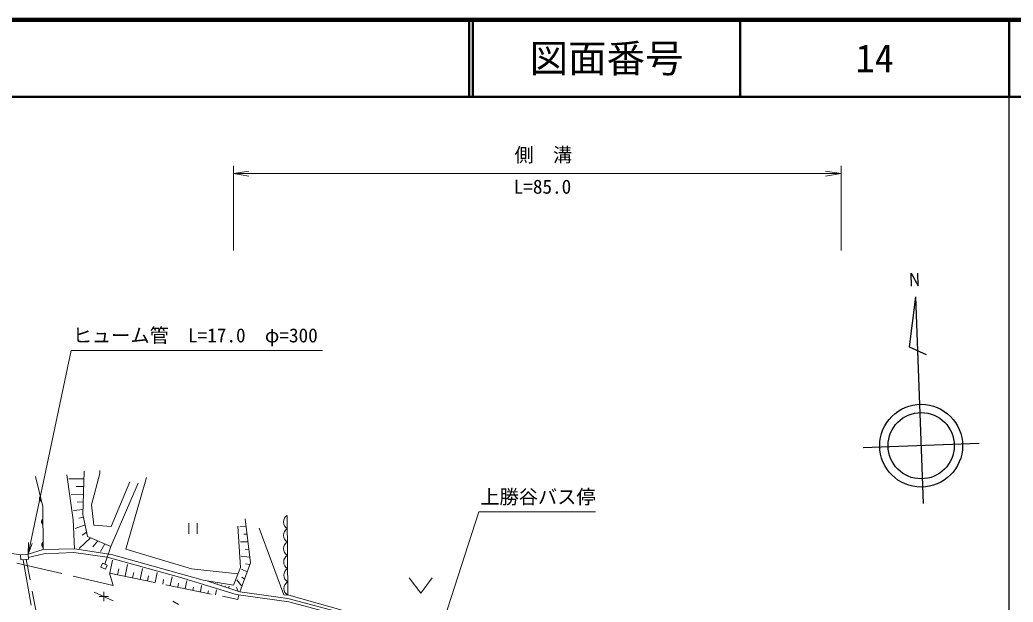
# Model space of a CAD drawing. Units: millimetres, scale not verified. Extents: x 40000 to 680000, y 20000 to 380000.
# Drawn here: x 450325 to 579500, y 304272 to 380000 of the extents above; entities that cross this region are included whole.
import ezdxf
from ezdxf.enums import TextEntityAlignment as Align

# ---------------------------------------------------------------- set-up
doc = ezdxf.new("R2010")
doc.units = ezdxf.units.MM
doc.header["$LTSCALE"] = 1000
doc.linetypes.add('CHAIN', pattern=[18.5, 12, -1.5, 3.5, -1.5])
doc.linetypes.add('DASHED', pattern=[7.5, 6, -1.5])
for name, color, linetype, lineweight in [('M-BMK', 2, 'CHAIN', 13), ('M-BMK-SRVR', 3, 'Continuous', 25), ('M-STR-HTXT', 7, 'Continuous', 13), ('M-TTL', 2, 'Continuous', 140), ('M-TTL-BAND', 7, 'Continuous', 25), ('M-TTL-LINE', 7, 'Continuous', 50), ('M-WORK', 1, 'Continuous', 13)]:
    doc.layers.add(name, color=color, linetype=linetype, lineweight=lineweight)
doc.layers.add('M-TTL-TXT', color=7, linetype='Continuous')
doc.styles.add('ＭＳ ゴシック', font='')
doc.styles.get('ＭＳ ゴシック').set_extended_font_data('MS Gothic')

# ---------------------------------------------------------------- blocks, each defined once
blk = doc.blocks.new('plus')
at = {"color": 0, "linetype": 'Continuous', "lineweight": -2}
for p, q in [((-1.25, 0), (1.25, 0)), ((0, -1.25), (0, 1.25))]:
    blk.add_line(p, q, dxfattribs=at)
blk = doc.blocks.new('open_arrow')
at = {"color": 0, "linetype": 'Continuous', "lineweight": -2}
blk.add_lwpolyline([(7.5, 1.25), (0, 0), (7.5, -1.25)], dxfattribs=at)

msp = doc.modelspace()

# ---------------------------------------------------------------- linework, layer by layer
at = {"layer": 'M-BMK'}
msp.add_open_spline([(364355, 310813), (388716, 308847), (394809, 308357), (414329, 306777), (414579, 306757), (414719, 306748), (414969, 306725), (418369, 306410), (420282, 306274), (423659, 305761), (429113, 304931), (432163, 304430), (437591, 303439), (447448, 301638), (450673, 300761), (462643, 297909)], degree=3, knots=[0, 0, 0, 0, 1, 1, 1, 2, 2, 2, 3, 3, 3, 4, 4, 4, 5, 5, 5, 5], dxfattribs=at)
at = {"layer": 'M-BMK-SRVR'}
for p, q in [((566302, 345380), (566240, 347041)), ((566240, 347041), (567164, 345407)), ((567164, 345407), (567094, 347075)), ((566823, 343996), (565985, 337497)), ((566823, 343996), (567816, 317081)), ((565985, 337497), (568178, 336500)), ((575074, 324895), (560002, 324339))]:
    msp.add_line(p, q, dxfattribs=at)
for radius in [5387, 4309]:
    msp.add_circle((567538, 324617), radius, dxfattribs=at)
at = {"layer": 'M-STR-HTXT'}
for p, q in [((478113, 350000), (478113, 361000)), ((557122, 350000), (557122, 361000)), ((478113, 360000), (557122, 360000))]:
    msp.add_line(p, q, dxfattribs=at)
for points in [[(451386, 310502), (457000, 337000), (489700, 337000)], [(502760, 293594), (510000, 316000), (525200, 316000)]]:
    msp.add_lwpolyline(points, dxfattribs=at)
at = {"layer": 'M-TTL'}
msp.add_line((680000, 380000), (40000, 380000), dxfattribs=at)
at = {"layer": 'M-TTL-BAND'}
msp.add_line((579000, 20000), (579000, 370000), dxfattribs=at)
at = {"layer": 'M-TTL-LINE'}
for p, q in [((508747, 380000), (508747, 370000)), ((509247, 380000), (509247, 370000)), ((543997, 380000), (543997, 370000)), ((579000, 380000), (579000, 370000)), ((40000, 370000), (680000, 370000))]:
    msp.add_line(p, q, dxfattribs=at)
at = {"layer": 'M-WORK'}
for p, q in [((456427, 320815), (457271, 314975)), ((458669, 321308), (458529, 315679)), ((460733, 321003), (459655, 316922)), ((460710, 321402), (460733, 321003)), ((464111, 311175), (466808, 320487)), ((458644, 320308), (456699, 320316)), ((458619, 319308), (457647, 319292)), ((462141, 311504), (465706, 319736)), ((462211, 314107), (464627, 319924)), ((458594, 318309), (456999, 318249)), ((458570, 317309), (457772, 317263)), ((459655, 316922), (459959, 314295)), ((458545, 316309), (457294, 316211)), ((458605, 315317), (457987, 315214)), ((458529, 315679), (459139, 312794)), ((485099, 315555), (485157, 305181)), ((457271, 314975), (457442, 311191)), ((458812, 314339), (457512, 313838)), ((459959, 314295), (462211, 314107)), ((472314, 314561), (472314, 313161)), ((473364, 313161), (473364, 314561)), ((479004, 308783), (478653, 314154)), ((479751, 314108), (478927, 314045)), ((479635, 315101), (480303, 309402)), ((481437, 313908), (484646, 305213)), ((430000, 313641), (450404, 310414)), ((459525, 312628), (458050, 311258)), ((459019, 313361), (458432, 312985)), ((459139, 312794), (462141, 311504)), ((479868, 313115), (479455, 313100)), ((460444, 312233), (459814, 311448)), ((461363, 311838), (460800, 310877)), ((462141, 311504), (461386, 309213)), ((479984, 312122), (479028, 312127)), ((451386, 310502), (453373, 311117)), ((451423, 310089), (453456, 310558)), ((453373, 311117), (457442, 311191)), ((453456, 310558), (457365, 310714)), ((457365, 310714), (461687, 310125)), ((457442, 311191), (462258, 310472)), ((461687, 310125), (471075, 307527)), ((462258, 310472), (474149, 307118)), ((472625, 308595), (464111, 311175)), ((480217, 310135), (479127, 310230)), ((480101, 311129), (479623, 311151)), ((462044, 308045), (462390, 309723)), ((464003, 307641), (464322, 309187)), ((478113, 306485), (479004, 308783)), ((480303, 309402), (478914, 305604)), ((480213, 309156), (479675, 309255)), ((463024, 307843), (463183, 308616)), ((464982, 307439), (465128, 308146)), ((465962, 307237), (466253, 308651)), ((466941, 307035), (467073, 307676)), ((467920, 306833), (468185, 308115)), ((469879, 306428), (470117, 307579)), ((471075, 307527), (478463, 305275)), ((478690, 307973), (472625, 308595)), ((479870, 308217), (479131, 308557)), ((479526, 307278), (479210, 307534)), ((468900, 306630), (469018, 307206)), ((470858, 306226), (470962, 306726)), ((471838, 306024), (472044, 307024)), ((472817, 305822), (472902, 306231)), ((473797, 305620), (473965, 306438)), ((474149, 307118), (478113, 306485)), ((474791, 307015), (478914, 305604)), ((476030, 306591), (476048, 306642)), ((476503, 306430), (476538, 306531)), ((476976, 306268), (477021, 306399)), ((477449, 306106), (477539, 306368)), ((478708, 305675), (478505, 306154)), ((479183, 306339), (478562, 307173)), ((500963, 307425), (502463, 305425)), ((502463, 305425), (503963, 307425)), ((460000, 305572), (462470, 304431)), ((474776, 305418), (474842, 305736)), ((475755, 305216), (475887, 305852)), ((478463, 305275), (485312, 304314)), ((478914, 305604), (485157, 304766)), ((484646, 305213), (485313, 305171)), ((485313, 305171), (494382, 302617)), ((470963, 303963), (470228, 304407)), ((485157, 304766), (494791, 302186)), ((485312, 304314), (493896, 301992))]:
    msp.add_line(p, q, dxfattribs=at)
at = {"layer": 'M-WORK', "linetype": 'DASHED'}
for p, q in [((450761, 309789), (453778, 292672)), ((454475, 292441), (451152, 309824))]:
    msp.add_line(p, q, dxfattribs=at)
at = {"layer": 'M-WORK'}
msp.add_lwpolyline([(452364, 320616), (453302, 316699), (453373, 311117)], dxfattribs=at)
for points in [[(450404, 310414), (451386, 310502), (451444, 309851), (450462, 309763)], [(461697, 309074), (461092, 309345), (460859, 308826), (461464, 308555)]]:
    msp.add_lwpolyline(points, close=True, dxfattribs=at)
at = {"layer": 'M-WORK', "linetype": 'DASHED'}
msp.add_lwpolyline([(449943, 309351), (462440, 306439), (461982, 308058), (478693, 304610), (478810, 305227)], dxfattribs=at)
at = {"layer": 'M-WORK'}
for centre, radius, start, end in [((453264, 317746), 406, 133.98002, 252.95954), ((453264, 317746), 325, 142.86124, 244.07831), ((453264, 317746), 244, 161.26555, 225.67401), ((485601, 314693), 997, 120.23335, 240.40375), ((453533, 314729), 406, 121.23241, 240.21194), ((453533, 314729), 325, 130.11364, 231.33071), ((453533, 314729), 244, 148.51795, 212.9264), ((485611, 312964), 997, 120.23335, 240.40375), ((453571, 311730), 406, 121.23241, 240.21194), ((453571, 311730), 325, 130.11364, 231.33071), ((453571, 311730), 244, 148.51795, 212.9264), ((485620, 311235), 997, 120.23335, 240.40375), ((485630, 309506), 997, 120.23335, 240.40375), ((485640, 307777), 997, 120.23335, 240.40375), ((485649, 306048), 997, 120.23335, 240.40375)]:
    msp.add_arc(centre, radius, start, end, dxfattribs=at)

# ---------------------------------------------------------------- block references
at = {"layer": 'M-STR-HTXT', "xscale": 267, "yscale": 267}
msp.add_blockref('open_arrow', (478113, 360000), dxfattribs=at)
at = {"layer": 'M-STR-HTXT'}
for p, xscale, yscale, rotation in [((557122, 360000), 267, 267, 180), ((451386, 310502), 200, 200, 78)]:
    msp.add_blockref('open_arrow', p, dxfattribs=dict(at, xscale=xscale, yscale=yscale, rotation=rotation))
at = {"layer": 'M-WORK', "xscale": 480, "yscale": 480}
msp.add_blockref('plus', (461254, 304993), dxfattribs=at)

# ---------------------------------------------------------------- texts
at = {"layer": 'M-STR-HTXT', "style": 'ＭＳ ゴシック'}
for s, p in [('側\u3000溝', (514656, 360968)), ('ヒューム管\u3000L=17.0\u3000φ=300', (457200, 337500)), ('上勝谷バス停', (510200, 316500))]:
    msp.add_text(s, height=1833, dxfattribs=at).set_placement(p, align=Align.BOTTOM_LEFT)
msp.add_text('L=85.0', height=1833, dxfattribs=at).set_placement((518290, 356843), align=Align.BOTTOM_CENTER)
at = {"layer": 'M-TTL-TXT', "style": 'ＭＳ ゴシック'}
for s, p in [('図面番号', (526622, 375000)), ('14', (561497, 375000))]:
    msp.add_text(s, height=3666, dxfattribs=at).set_placement(p, align=Align.MIDDLE_CENTER)

doc.saveas('drawing.dxf')
